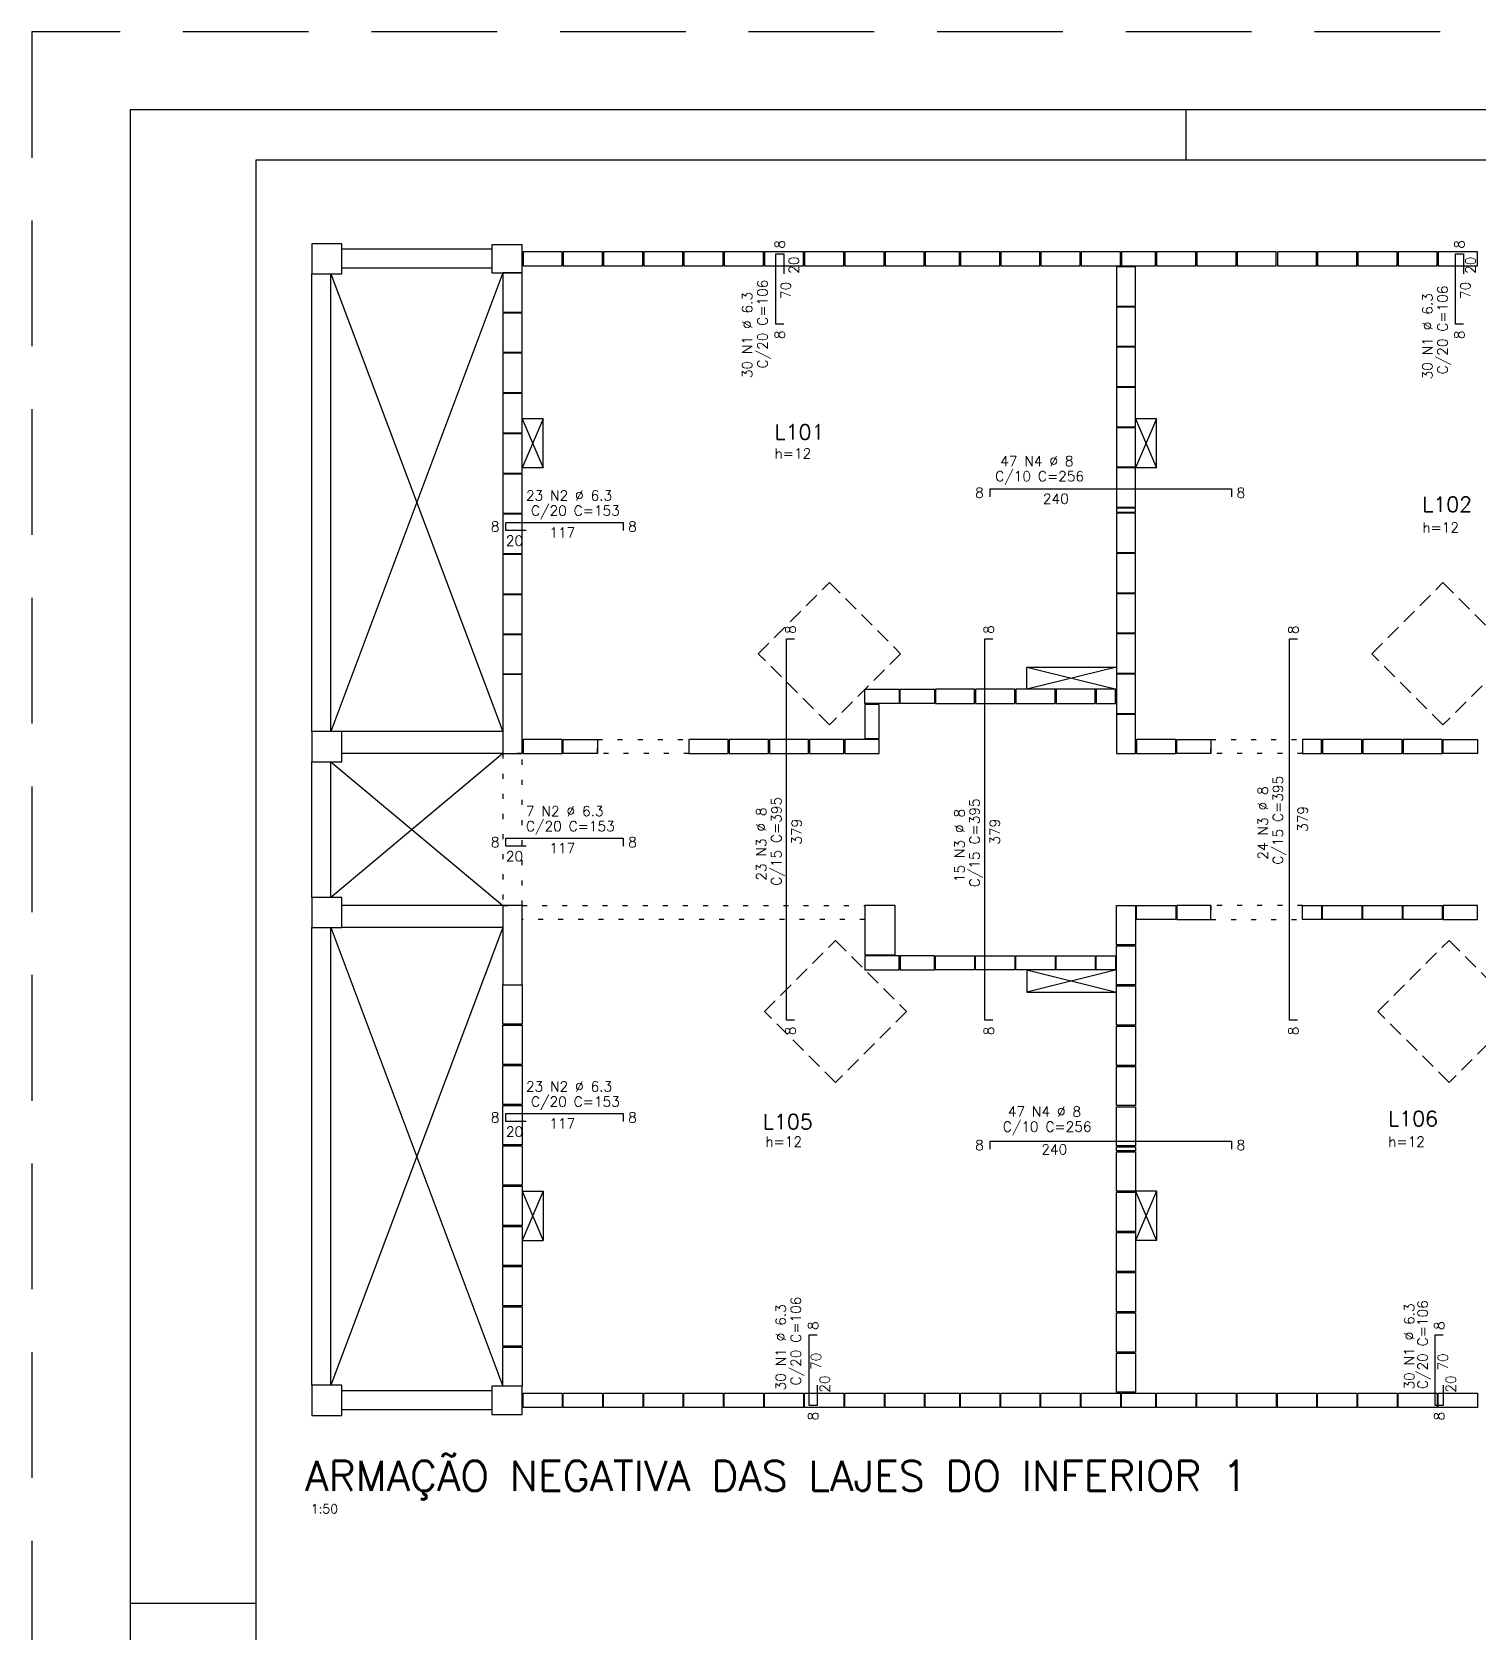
# Model space of a CAD drawing. Extents: x -1.9 to 86, y -1.6 to 60.9.
# Drawn here: x -1.95 to 26.8, y 29.14 to 60.95 of the extents above; entities that cross this region are included whole.
import ezdxf

# ---------------------------------------------------------------- set-up
doc = ezdxf.new("R2010")
doc.units = 0
doc.header["$MEASUREMENT"] = 0
for name, pattern in [('ESTILO_TQS_0001', [0.45, 0.3, -0.15]), ('ESTILO_TQS_0002', [0.4, 0.1, -0.3]), ('HIDDEN', [0.375, 0.25, -0.125])]:
    doc.linetypes.add(name, pattern=pattern)
doc.layers.get('0').update_dxf_attribs({"linetype": 'CONTINUOUS'})
doc.layers.get('Defpoints').update_dxf_attribs({"linetype": 'CONTINUOUS'})
for name, color, linetype in [('ARQ_FOLHA', 7, 'CONTINUOUS'), ('PENA_01', 1, 'CONTINUOUS'), ('PENA_02', 2, 'CONTINUOUS'), ('PENA_03', 3, 'CONTINUOUS'), ('PENA_05', 5, 'CONTINUOUS')]:
    doc.layers.add(name, color=color, linetype=linetype)
doc.styles.get("Standard").update_dxf_attribs({"font": 'ROMANS.SHX'})

# ---------------------------------------------------------------- blocks, each defined once
blk = doc.blocks.new('FOLHA A1 - 841 X 594')
at = {"layer": 'ARQ_FOLHA', "color": 1}
for p, q in [((-631, 584), (-631, 594)), ((-816, 297), (-841, 297))]:
    blk.add_line(p, q, dxfattribs=at)
for points in [[(-841, 0), (0, 0), (0, 594), (-841, 594)], [(-816, 10), (-10, 10), (-10, 584), (-816, 584)]]:
    blk.add_lwpolyline(points, close=True, dxfattribs=at)
at = {"layer": 'Defpoints', "color": 8, "linetype": 'HIDDEN', "ltscale": 100}
blk.add_lwpolyline([(-860.5, 609.5), (-860.5, -15.5), (19.5, -15.5), (19.5, 609.5)], close=True, dxfattribs=at)
blk = doc.blocks.new('*U24')
blk.add_blockref('FOLHA A1 - 841 X 594', (0, 0))

msp = doc.modelspace()

# ---------------------------------------------------------------- linework, layer by layer
at = {"layer": 'PENA_01', "linetype": 'Continuous'}
for p, q in [((7.414, 56.161), (3.994, 47.041)), ((3.994, 56.141), (7.414, 47.041)), ((8.214, 53.261), (7.794, 53.261)), ((7.794, 53.261), (8.214, 52.281)), ((8.214, 53.261), (7.794, 52.281)), ((8.214, 52.281), (8.214, 53.261)), ((20.414, 53.261), (19.994, 53.261)), ((19.994, 53.261), (20.414, 52.281)), ((20.414, 53.261), (19.994, 52.281)), ((20.414, 52.281), (20.414, 53.261)), ((8.214, 52.281), (7.794, 52.281)), ((20.414, 52.281), (19.994, 52.281)), ((19.614, 48.321), (17.834, 47.881)), ((17.834, 48.321), (19.614, 47.881)), ((7.414, 46.601), (3.994, 43.741)), ((3.994, 46.441), (7.414, 43.581)), ((3.994, 43.141), (7.414, 34.021)), ((7.414, 43.141), (3.994, 34.041)), ((19.614, 42.301), (17.834, 41.861)), ((17.834, 42.301), (19.614, 41.861)), ((7.794, 37.901), (8.214, 36.921)), ((8.214, 37.901), (7.794, 36.921)), ((8.214, 37.901), (8.214, 36.921)), ((20.414, 37.901), (19.994, 37.901)), ((19.994, 37.901), (20.414, 36.921)), ((20.414, 37.901), (19.994, 36.921)), ((20.414, 37.901), (20.414, 36.921)), ((20.414, 36.921), (19.994, 36.921))]:
    msp.add_line(p, q, dxfattribs=at)
for points in [[(7.814, 56.301), (8.594, 56.301), (8.594, 56.581), (7.814, 56.581), (7.814, 56.301)], [(8.614, 56.301), (9.394, 56.301), (9.394, 56.581), (8.614, 56.581), (8.614, 56.301)], [(9.414, 56.301), (10.194, 56.301), (10.194, 56.581), (9.414, 56.581), (9.414, 56.301)], [(10.214, 56.301), (10.994, 56.301), (10.994, 56.581), (10.214, 56.581), (10.214, 56.301)], [(11.014, 56.301), (11.794, 56.301), (11.794, 56.581), (11.014, 56.581), (11.014, 56.301)], [(11.814, 56.301), (12.594, 56.301), (12.594, 56.581), (11.814, 56.581), (11.814, 56.301)], [(12.614, 56.301), (13.394, 56.301), (13.394, 56.581), (12.614, 56.581), (12.614, 56.301)], [(13.414, 56.301), (14.194, 56.301), (14.194, 56.581), (13.414, 56.581), (13.414, 56.301)], [(14.214, 56.301), (14.994, 56.301), (14.994, 56.581), (14.214, 56.581), (14.214, 56.301)], [(15.014, 56.301), (15.794, 56.301), (15.794, 56.581), (15.014, 56.581), (15.014, 56.301)], [(15.814, 56.301), (16.494, 56.301), (16.494, 56.581), (15.814, 56.581), (15.814, 56.301)], [(16.514, 56.301), (17.294, 56.301), (17.294, 56.581), (16.514, 56.581), (16.514, 56.301)], [(17.314, 56.301), (18.094, 56.301), (18.094, 56.581), (17.314, 56.581), (17.314, 56.301)], [(18.114, 56.301), (18.894, 56.301), (18.894, 56.581), (18.114, 56.581), (18.114, 56.301)], [(18.914, 56.301), (19.694, 56.301), (19.694, 56.581), (18.914, 56.581), (18.914, 56.301)], [(19.714, 56.301), (20.394, 56.301), (20.394, 56.581), (19.714, 56.581), (19.714, 56.301)], [(20.414, 56.301), (21.194, 56.301), (21.194, 56.581), (20.414, 56.581), (20.414, 56.301)], [(21.214, 56.301), (21.994, 56.301), (21.994, 56.581), (21.214, 56.581), (21.214, 56.301)], [(22.014, 56.301), (22.794, 56.301), (22.794, 56.581), (22.014, 56.581), (22.014, 56.301)], [(22.814, 56.301), (23.594, 56.301), (23.594, 56.581), (22.814, 56.581), (22.814, 56.301)], [(23.614, 56.301), (24.394, 56.301), (24.394, 56.581), (23.614, 56.581), (23.614, 56.301)], [(24.414, 56.301), (25.194, 56.301), (25.194, 56.581), (24.414, 56.581), (24.414, 56.301)], [(25.214, 56.301), (25.994, 56.301), (25.994, 56.581), (25.214, 56.581), (25.214, 56.301)], [(26.014, 56.301), (26.794, 56.301), (26.794, 56.581), (26.014, 56.581), (26.014, 56.301)], [(7.414, 56.161), (7.414, 55.381), (7.794, 55.381), (7.794, 56.161), (7.414, 56.161)], [(19.614, 56.281), (19.614, 55.501), (19.994, 55.501), (19.994, 56.281), (19.614, 56.281)], [(7.414, 55.361), (7.414, 54.581), (7.794, 54.581), (7.794, 55.361), (7.414, 55.361)], [(19.614, 55.481), (19.614, 54.701), (19.994, 54.701), (19.994, 55.481), (19.614, 55.481)], [(7.414, 54.561), (7.414, 53.781), (7.794, 53.781), (7.794, 54.561), (7.414, 54.561)], [(19.614, 54.681), (19.614, 53.901), (19.994, 53.901), (19.994, 54.681), (19.614, 54.681)], [(19.614, 53.881), (19.614, 53.101), (19.994, 53.101), (19.994, 53.881), (19.614, 53.881)], [(7.414, 53.761), (7.414, 52.981), (7.794, 52.981), (7.794, 53.761), (7.414, 53.761)], [(7.414, 52.961), (7.414, 52.181), (7.794, 52.181), (7.794, 52.961), (7.414, 52.961)], [(19.614, 53.081), (19.614, 52.301), (19.994, 52.301), (19.994, 53.081), (19.614, 53.081)], [(19.614, 52.281), (19.614, 51.501), (19.994, 51.501), (19.994, 52.281), (19.614, 52.281)], [(7.414, 52.161), (7.414, 51.381), (7.794, 51.381), (7.794, 52.161), (7.414, 52.161)], [(7.414, 51.361), (7.414, 50.581), (7.794, 50.581), (7.794, 51.361), (7.414, 51.361)], [(19.994, 51.401), (19.994, 51.481), (19.614, 51.481), (19.614, 51.401), (19.994, 51.401)], [(19.614, 51.381), (19.614, 50.601), (19.994, 50.601), (19.994, 51.381), (19.614, 51.381)], [(7.414, 50.561), (7.414, 49.781), (7.794, 49.781), (7.794, 50.561), (7.414, 50.561)], [(19.614, 50.581), (19.614, 49.801), (19.994, 49.801), (19.994, 50.581), (19.614, 50.581)], [(7.414, 49.761), (7.414, 48.981), (7.794, 48.981), (7.794, 49.761), (7.414, 49.761)], [(19.614, 49.781), (19.614, 49.001), (19.994, 49.001), (19.994, 49.781), (19.614, 49.781)], [(7.414, 48.961), (7.414, 48.181), (7.794, 48.181), (7.794, 48.961), (7.414, 48.961)], [(19.614, 48.981), (19.614, 48.201), (19.994, 48.201), (19.994, 48.981), (19.614, 48.981)], [(17.834, 47.881), (17.834, 48.321), (19.614, 48.321), (19.614, 47.881), (17.834, 47.881)], [(19.614, 48.181), (19.614, 47.401), (19.994, 47.401), (19.994, 48.181), (19.614, 48.181)], [(14.614, 47.881), (15.294, 47.881), (15.294, 47.601), (14.614, 47.601), (14.614, 47.881)], [(15.314, 47.881), (15.994, 47.881), (15.994, 47.601), (15.314, 47.601), (15.314, 47.881)], [(16.794, 47.881), (16.014, 47.881), (16.014, 47.601), (16.794, 47.601), (16.794, 47.881)], [(17.594, 47.881), (16.814, 47.881), (16.814, 47.601), (17.594, 47.601), (17.594, 47.881)], [(18.394, 47.881), (17.614, 47.881), (17.614, 47.601), (18.394, 47.601), (18.394, 47.881)], [(19.194, 47.881), (18.414, 47.881), (18.414, 47.601), (19.194, 47.601), (19.194, 47.881)], [(19.214, 47.601), (19.594, 47.601), (19.594, 47.881), (19.214, 47.881), (19.214, 47.601)], [(14.614, 47.581), (14.614, 46.901), (14.894, 46.901), (14.894, 47.581), (14.614, 47.581)], [(19.614, 47.381), (19.614, 46.601), (19.994, 46.601), (19.994, 47.381), (19.614, 47.381)], [(8.594, 46.881), (7.814, 46.881), (7.814, 46.601), (8.594, 46.601), (8.594, 46.881)], [(8.614, 46.881), (9.294, 46.881), (9.294, 46.601), (8.614, 46.601), (8.614, 46.881)], [(11.894, 46.881), (11.114, 46.881), (11.114, 46.601), (11.894, 46.601), (11.894, 46.881)], [(12.694, 46.881), (11.914, 46.881), (11.914, 46.601), (12.694, 46.601), (12.694, 46.881)], [(13.494, 46.881), (12.714, 46.881), (12.714, 46.601), (13.494, 46.601), (13.494, 46.881)], [(14.194, 46.881), (13.514, 46.881), (13.514, 46.601), (14.194, 46.601), (14.194, 46.881)], [(14.894, 46.881), (14.214, 46.881), (14.214, 46.601), (14.894, 46.601), (14.894, 46.881)], [(20.794, 46.881), (20.014, 46.881), (20.014, 46.601), (20.794, 46.601), (20.794, 46.881)], [(20.814, 46.881), (21.494, 46.881), (21.494, 46.601), (20.814, 46.601), (20.814, 46.881)], [(23.314, 46.601), (23.694, 46.601), (23.694, 46.881), (23.314, 46.881), (23.314, 46.601)], [(24.494, 46.881), (23.714, 46.881), (23.714, 46.601), (24.494, 46.601), (24.494, 46.881)], [(25.294, 46.881), (24.514, 46.881), (24.514, 46.601), (25.294, 46.601), (25.294, 46.881)], [(26.094, 46.881), (25.314, 46.881), (25.314, 46.601), (26.094, 46.601), (26.094, 46.881)], [(26.114, 46.881), (26.794, 46.881), (26.794, 46.601), (26.114, 46.601), (26.114, 46.881)], [(19.614, 42.801), (19.614, 43.581), (19.994, 43.581), (19.994, 42.801), (19.614, 42.801)], [(20.794, 43.301), (20.014, 43.301), (20.014, 43.581), (20.794, 43.581), (20.794, 43.301)], [(20.814, 43.301), (21.494, 43.301), (21.494, 43.581), (20.814, 43.581), (20.814, 43.301)], [(23.314, 43.581), (23.694, 43.581), (23.694, 43.301), (23.314, 43.301), (23.314, 43.581)], [(24.494, 43.301), (23.714, 43.301), (23.714, 43.581), (24.494, 43.581), (24.494, 43.301)], [(25.294, 43.301), (24.514, 43.301), (24.514, 43.581), (25.294, 43.581), (25.294, 43.301)], [(26.094, 43.301), (25.314, 43.301), (25.314, 43.581), (26.094, 43.581), (26.094, 43.301)], [(26.114, 43.301), (26.794, 43.301), (26.794, 43.581), (26.114, 43.581), (26.114, 43.301)], [(19.614, 42.001), (19.614, 42.781), (19.994, 42.781), (19.994, 42.001), (19.614, 42.001)], [(14.614, 42.301), (15.294, 42.301), (15.294, 42.581), (14.614, 42.581), (14.614, 42.301)], [(15.314, 42.301), (15.994, 42.301), (15.994, 42.581), (15.314, 42.581), (15.314, 42.301)], [(16.794, 42.301), (16.014, 42.301), (16.014, 42.581), (16.794, 42.581), (16.794, 42.301)], [(17.594, 42.301), (16.814, 42.301), (16.814, 42.581), (17.594, 42.581), (17.594, 42.301)], [(18.394, 42.301), (17.614, 42.301), (17.614, 42.581), (18.394, 42.581), (18.394, 42.301)], [(19.194, 42.301), (18.414, 42.301), (18.414, 42.581), (19.194, 42.581), (19.194, 42.301)], [(19.214, 42.581), (19.594, 42.581), (19.594, 42.301), (19.214, 42.301), (19.214, 42.581)], [(7.414, 41.221), (7.414, 42.001), (7.794, 42.001), (7.794, 41.221), (7.414, 41.221)], [(17.834, 42.301), (17.834, 41.861), (19.614, 41.861), (19.614, 42.301), (17.834, 42.301)], [(19.614, 41.201), (19.614, 41.981), (19.994, 41.981), (19.994, 41.201), (19.614, 41.201)], [(7.414, 40.421), (7.414, 41.201), (7.794, 41.201), (7.794, 40.421), (7.414, 40.421)], [(19.614, 40.401), (19.614, 41.181), (19.994, 41.181), (19.994, 40.401), (19.614, 40.401)], [(7.414, 39.621), (7.414, 40.401), (7.794, 40.401), (7.794, 39.621), (7.414, 39.621)], [(19.614, 39.601), (19.614, 40.381), (19.994, 40.381), (19.994, 39.601), (19.614, 39.601)], [(7.414, 38.821), (7.414, 39.601), (7.794, 39.601), (7.794, 38.821), (7.414, 38.821)], [(19.614, 38.801), (19.614, 39.581), (19.994, 39.581), (19.994, 38.801), (19.614, 38.801)], [(7.414, 38.021), (7.414, 38.801), (7.794, 38.801), (7.794, 38.021), (7.414, 38.021)], [(19.994, 38.781), (19.994, 38.701), (19.614, 38.701), (19.614, 38.781), (19.994, 38.781)], [(19.614, 37.901), (19.614, 38.681), (19.994, 38.681), (19.994, 37.901), (19.614, 37.901)], [(7.414, 37.221), (7.414, 38.001), (7.794, 38.001), (7.794, 37.221), (7.414, 37.221)], [(7.794, 37.901), (8.214, 37.901)], [(19.614, 37.101), (19.614, 37.881), (19.994, 37.881), (19.994, 37.101), (19.614, 37.101)], [(7.414, 36.421), (7.414, 37.201), (7.794, 37.201), (7.794, 36.421), (7.414, 36.421)], [(7.794, 36.921), (8.214, 36.921)], [(19.614, 36.301), (19.614, 37.081), (19.994, 37.081), (19.994, 36.301), (19.614, 36.301)], [(7.414, 35.621), (7.414, 36.401), (7.794, 36.401), (7.794, 35.621), (7.414, 35.621)], [(19.614, 35.501), (19.614, 36.281), (19.994, 36.281), (19.994, 35.501), (19.614, 35.501)], [(7.414, 34.821), (7.414, 35.601), (7.794, 35.601), (7.794, 34.821), (7.414, 34.821)], [(19.614, 34.701), (19.614, 35.481), (19.994, 35.481), (19.994, 34.701), (19.614, 34.701)], [(7.414, 34.021), (7.414, 34.801), (7.794, 34.801), (7.794, 34.021), (7.414, 34.021)], [(19.614, 33.901), (19.614, 34.681), (19.994, 34.681), (19.994, 33.901), (19.614, 33.901)], [(7.814, 33.881), (8.594, 33.881), (8.594, 33.601), (7.814, 33.601), (7.814, 33.881)], [(8.614, 33.881), (9.394, 33.881), (9.394, 33.601), (8.614, 33.601), (8.614, 33.881)], [(9.414, 33.881), (10.194, 33.881), (10.194, 33.601), (9.414, 33.601), (9.414, 33.881)], [(10.214, 33.881), (10.994, 33.881), (10.994, 33.601), (10.214, 33.601), (10.214, 33.881)], [(11.014, 33.881), (11.794, 33.881), (11.794, 33.601), (11.014, 33.601), (11.014, 33.881)], [(11.814, 33.881), (12.594, 33.881), (12.594, 33.601), (11.814, 33.601), (11.814, 33.881)], [(12.614, 33.881), (13.394, 33.881), (13.394, 33.601), (12.614, 33.601), (12.614, 33.881)], [(13.414, 33.881), (14.194, 33.881), (14.194, 33.601), (13.414, 33.601), (13.414, 33.881)], [(14.214, 33.881), (14.994, 33.881), (14.994, 33.601), (14.214, 33.601), (14.214, 33.881)], [(15.014, 33.881), (15.794, 33.881), (15.794, 33.601), (15.014, 33.601), (15.014, 33.881)], [(15.814, 33.881), (16.494, 33.881), (16.494, 33.601), (15.814, 33.601), (15.814, 33.881)], [(16.514, 33.881), (17.294, 33.881), (17.294, 33.601), (16.514, 33.601), (16.514, 33.881)], [(17.314, 33.881), (18.094, 33.881), (18.094, 33.601), (17.314, 33.601), (17.314, 33.881)], [(18.114, 33.881), (18.894, 33.881), (18.894, 33.601), (18.114, 33.601), (18.114, 33.881)], [(18.914, 33.881), (19.694, 33.881), (19.694, 33.601), (18.914, 33.601), (18.914, 33.881)], [(19.714, 33.881), (20.394, 33.881), (20.394, 33.601), (19.714, 33.601), (19.714, 33.881)], [(20.414, 33.881), (21.194, 33.881), (21.194, 33.601), (20.414, 33.601), (20.414, 33.881)], [(21.214, 33.881), (21.994, 33.881), (21.994, 33.601), (21.214, 33.601), (21.214, 33.881)], [(22.014, 33.881), (22.794, 33.881), (22.794, 33.601), (22.014, 33.601), (22.014, 33.881)], [(22.814, 33.881), (23.594, 33.881), (23.594, 33.601), (22.814, 33.601), (22.814, 33.881)], [(23.614, 33.881), (24.394, 33.881), (24.394, 33.601), (23.614, 33.601), (23.614, 33.881)], [(24.414, 33.881), (25.194, 33.881), (25.194, 33.601), (24.414, 33.601), (24.414, 33.881)], [(25.214, 33.881), (25.994, 33.881), (25.994, 33.601), (25.214, 33.601), (25.214, 33.881)], [(26.014, 33.881), (26.794, 33.881), (26.794, 33.601), (26.014, 33.601), (26.014, 33.881)]]:
    msp.add_lwpolyline(points, dxfattribs=at)
at = {"layer": 'PENA_01', "linetype": 'ESTILO_TQS_0001'}
for points in [[(12.493, 48.588), (13.907, 50.002), (15.321, 48.588), (13.907, 47.174), (12.493, 48.588)], [(24.693, 48.588), (26.107, 50.002), (27.521, 48.588), (26.107, 47.174), (24.693, 48.588)], [(12.613, 41.473), (14.028, 42.888), (15.442, 41.473), (14.028, 40.059), (12.613, 41.473)], [(24.813, 41.473), (26.228, 42.888), (27.642, 41.473), (26.228, 40.059), (24.813, 41.473)]]:
    msp.add_lwpolyline(points, dxfattribs=at)
at = {"layer": 'PENA_02', "linetype": 'Continuous'}
for points in [[(3.614, 56.141), (4.214, 56.141), (4.214, 56.741), (3.614, 56.741), (3.614, 56.141)], [(7.194, 56.161), (7.794, 56.161), (7.794, 56.721), (7.194, 56.721), (7.194, 56.161)], [(7.414, 46.601), (7.794, 46.601), (7.794, 48.181), (7.414, 48.181), (7.414, 46.601)], [(3.614, 46.441), (4.214, 46.441), (4.214, 47.041), (3.614, 47.041), (3.614, 46.441)], [(3.614, 43.141), (4.214, 43.141), (4.214, 43.741), (3.614, 43.741), (3.614, 43.141)], [(7.414, 42.001), (7.794, 42.001), (7.794, 43.581), (7.414, 43.581), (7.414, 42.001)], [(14.614, 42.601), (15.214, 42.601), (15.214, 43.581), (14.614, 43.581), (14.614, 42.601)], [(3.614, 33.441), (4.214, 33.441), (4.214, 34.041), (3.614, 34.041), (3.614, 33.441)], [(7.194, 33.461), (7.794, 33.461), (7.794, 34.021), (7.194, 34.021), (7.194, 33.461)]]:
    msp.add_lwpolyline(points, dxfattribs=at)
at = {"layer": 'PENA_03', "linetype": 'Continuous'}
for points in [[(7.194, 56.631), (4.214, 56.631)], [(3.614, 47.041), (3.614, 56.141)], [(3.994, 47.041), (3.994, 56.141)], [(7.194, 56.251), (4.214, 56.251)], [(7.414, 47.041), (4.214, 47.041)], [(7.414, 46.601), (4.214, 46.601)], [(3.614, 43.741), (3.614, 46.441)], [(3.994, 43.741), (3.994, 46.441)], [(7.414, 43.581), (4.214, 43.581)], [(3.614, 34.041), (3.614, 43.141)], [(3.994, 34.041), (3.994, 43.141)], [(7.414, 43.141), (4.214, 43.141)], [(7.194, 33.931), (4.214, 33.931)], [(7.194, 33.551), (4.214, 33.551)]]:
    msp.add_lwpolyline(points, dxfattribs=at)
at = {"layer": 'PENA_03', "linetype": 'ESTILO_TQS_0002'}
for points in [[(9.294, 46.881), (11.114, 46.881), (11.114, 46.601), (9.294, 46.601), (9.294, 46.881)], [(21.494, 46.881), (23.314, 46.881), (23.314, 46.601), (21.494, 46.601), (21.494, 46.881)], [(7.414, 43.581), (7.794, 43.581), (7.794, 46.601), (7.414, 46.601), (7.414, 43.581)], [(7.794, 43.581), (14.614, 43.581), (14.614, 43.301), (7.794, 43.301), (7.794, 43.581)], [(21.494, 43.301), (23.314, 43.301), (23.314, 43.581), (21.494, 43.581), (21.494, 43.301)]]:
    msp.add_lwpolyline(points, dxfattribs=at)
at = {"layer": 'PENA_05', "linetype": 'Continuous'}
for p, q in [((12.839, 55.141), (12.839, 56.541)), ((12.839, 56.541), (12.999, 56.541)), ((12.999, 56.541), (12.999, 56.141)), ((26.354, 55.141), (26.354, 56.541)), ((26.354, 56.541), (26.514, 56.541)), ((26.514, 56.541), (26.514, 56.141)), ((12.999, 55.141), (12.839, 55.141)), ((26.514, 55.141), (26.354, 55.141)), ((17.104, 51.709), (17.104, 51.869)), ((17.104, 51.869), (21.904, 51.869)), ((21.904, 51.869), (21.904, 51.709)), ((7.474, 51.036), (7.474, 51.196)), ((7.474, 51.196), (9.804, 51.196)), ((7.874, 51.036), (7.474, 51.036)), ((9.804, 51.196), (9.804, 51.036)), ((13.054, 41.301), (13.054, 48.881)), ((13.054, 48.881), (13.214, 48.881)), ((16.997, 41.301), (16.997, 48.881)), ((16.997, 48.881), (17.157, 48.881)), ((23.054, 41.301), (23.054, 48.881)), ((23.054, 48.881), (23.214, 48.881)), ((7.474, 44.761), (7.474, 44.921)), ((7.474, 44.921), (9.804, 44.921)), ((9.804, 44.921), (9.804, 44.761)), ((7.874, 44.761), (7.474, 44.761)), ((13.214, 41.301), (13.054, 41.301)), ((17.157, 41.301), (16.997, 41.301)), ((23.214, 41.301), (23.054, 41.301)), ((7.474, 39.285), (7.474, 39.445)), ((7.474, 39.445), (9.804, 39.445)), ((7.874, 39.285), (7.474, 39.285)), ((9.804, 39.445), (9.804, 39.285)), ((17.104, 38.738), (17.104, 38.898)), ((17.104, 38.898), (21.904, 38.898)), ((21.904, 38.898), (21.904, 38.738)), ((13.504, 33.641), (13.504, 35.041)), ((13.504, 35.041), (13.664, 35.041)), ((25.954, 33.641), (25.954, 35.041)), ((25.954, 35.041), (26.114, 35.041)), ((13.664, 34.041), (13.664, 33.641)), ((26.114, 34.041), (26.114, 33.641)), ((13.664, 33.641), (13.504, 33.641)), ((26.114, 33.641), (25.954, 33.641))]:
    msp.add_line(p, q, dxfattribs=at)

# ---------------------------------------------------------------- block references
at = {"xscale": 0.09999999999999938, "yscale": 0.09999999999999938, "zscale": 0.09999999999999938}
msp.add_blockref('*U24', (84.1, 0), dxfattribs=at)

# ---------------------------------------------------------------- texts
at = {"layer": 'PENA_03', "linetype": 'Continuous'}
for s, p in [('8', (13.019, 56.641)), ('8', (26.534, 56.641)), ('20', (13.299, 56.141)), ('20', (26.755, 56.14)), ('C/20 C=106', (12.676, 54.26)), ('30 N1 %%c 6.3', (12.372, 54.066)), ('70', (13.139, 55.641)), ('30 N1 %%c 6.3', (25.899, 54.042)), ('C/20 C=106', (26.199, 54.142)), ('70', (26.654, 55.641)), ('8', (13.019, 54.841)), ('8', (26.534, 54.841)), ('8', (13.234, 48.981)), ('8', (17.177, 48.981)), ('8', (23.233, 48.977)), ('C/15 C=395', (22.925, 44.393)), ('24 N3 %%c 8', (22.625, 44.493)), ('23 N3 %%c 8', (12.651, 44.074)), ('C/15 C=395', (12.951, 43.974)), ('C/15 C=395', (16.893, 43.944)), ('379', (23.418, 45.045)), ('379', (13.354, 44.791)), ('15 N3 %%c 8', (16.593, 44.044)), ('379', (17.297, 44.791)), ('8', (13.234, 41.001)), ('8', (17.177, 41.001)), ('8', (23.234, 41.001)), ('C/20 C=106', (13.339, 34.038)), ('30 N1 %%c 6.3', (25.537, 33.956)), ('C/20 C=106', (25.802, 33.966)), ('30 N1 %%c 6.3', (13.039, 33.938)), ('8', (13.684, 35.141)), ('8', (26.134, 35.141)), ('70', (13.74, 34.346)), ('70', (26.205, 34.333)), ('20', (13.914, 33.895)), ('20', (26.364, 33.895)), ('8', (13.684, 33.341)), ('8', (26.134, 33.341))]:
    msp.add_text(s, height=0.2, rotation=90, dxfattribs=at).set_placement(p)
for s, height, p in [('L101', 0.3, (12.817, 52.846)), ('h=12', 0.2, (12.817, 52.47)), ('47 N4 %%c 8', 0.2, (17.304, 52.317)), ('C/10 C=256', 0.2, (17.204, 52.017)), ('8', 0.2, (16.804, 51.689)), ('8', 0.2, (22.004, 51.689)), ('23 N2 %%c 6.3', 0.2, (7.873, 51.633)), ('C/20 C=153', 0.2, (7.973, 51.333)), ('240', 0.2, (18.152, 51.569)), ('L102', 0.3, (25.698, 51.406)), ('8', 0.2, (7.174, 51.016)), ('20', 0.2, (7.474, 50.736)), ('117', 0.2, (8.339, 50.896)), ('8', 0.2, (9.904, 51.016)), ('h=12', 0.2, (25.698, 50.998)), ('7 N2 %%c 6.3', 0.2, (7.873, 45.358)), ('C/20 C=153', 0.2, (7.873, 45.058)), ('8', 0.2, (7.174, 44.741)), ('8', 0.2, (9.904, 44.741)), ('20', 0.2, (7.474, 44.461)), ('117', 0.2, (8.339, 44.621)), ('23 N2 %%c 6.3', 0.2, (7.873, 39.882)), ('C/20 C=153', 0.2, (7.973, 39.582)), ('8', 0.2, (7.174, 39.265)), ('8', 0.2, (9.904, 39.265)), ('47 N4 %%c 8', 0.2, (17.454, 39.383)), ('L106', 0.3, (25.019, 39.193)), ('20', 0.2, (7.474, 38.985)), ('117', 0.2, (8.339, 39.145)), ('L105', 0.3, (12.585, 39.131)), ('C/10 C=256', 0.2, (17.354, 39.083)), ('h=12', 0.2, (12.634, 38.785)), ('8', 0.2, (16.804, 38.718)), ('240', 0.2, (18.122, 38.631)), ('8', 0.2, (22.004, 38.718)), ('h=12', 0.2, (25.019, 38.785)), ('1:50', 0.18, (3.594, 31.494))]:
    msp.add_text(s, height=height, dxfattribs=at).set_placement(p)
at = {"layer": 'PENA_05', "linetype": 'Continuous'}
msp.add_text('ARMAÇÃO NEGATIVA DAS LAJES DO INFERIOR 1', height=0.6, dxfattribs=at).set_placement((3.484, 31.939))

doc.saveas('drawing.dxf')
